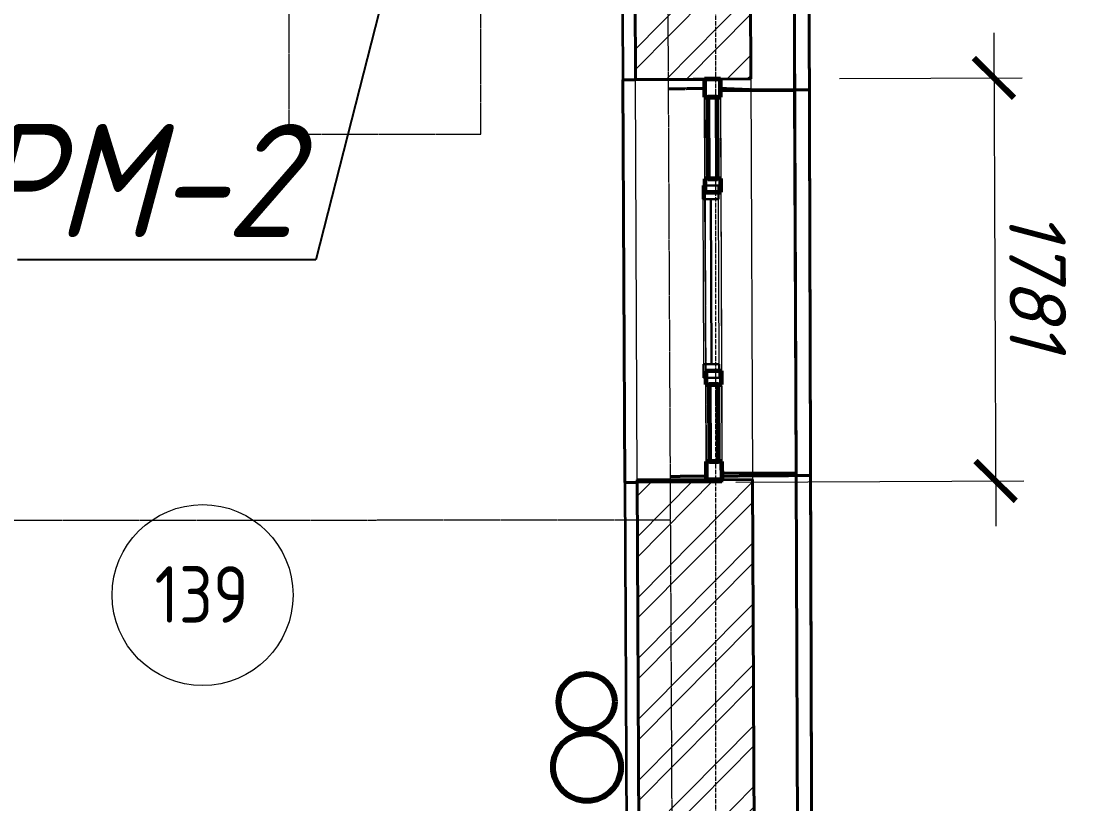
# Model space of a CAD drawing. Header units: millimetres. Extents: x 749182 to 2267578, y 70462 to 311449.
# Drawn here: x 2011058 to 2015717, y 108835 to 112295 of the extents above; entities that cross this region are included whole.
import ezdxf
from ezdxf import colors
from ezdxf.entities.mleader import LeaderData, LeaderLine
from ezdxf.math import Vec2, Vec3

# ---------------------------------------------------------------- set-up
doc = ezdxf.new("R2010")
doc.units = ezdxf.units.MM
for name, pattern in [('ADSK_Линия сетки', [25, 20, -2.5, 0, -2.5]), ('ADSK_Сверху', [4.5, 3, -1.5]), ('осеваяX2', [4, 2.5, -0.5, 0.5, -0.5])]:
    doc.linetypes.add(name, pattern=pattern)
doc.layers.get('Defpoints').update_dxf_attribs({"color": 255})
for name, color, linetype, lineweight in [('_ Окна', 7, 'Continuous', 30), ('Витраж', 7, 'Continuous', 9), ('Марки помещений', 7, 'Continuous', 20), ('Окна', 7, 'Continuous', 18), ('Оси', 165, 'осеваяX2', 13), ('Панели витража', 7, 'Continuous', 9), ('Перекрытие', 7, 'Continuous', 18), ('Размер', 7, 'Continuous', 13), ('размеры', 7, 'Continuous', 9), ('Стены', 184, 'Continuous', 40), ('Стены наружные', 7, 'Continuous', 18), ('Стены разрез', 7, 'Continuous', 35), ('стояки', 7, 'Continuous', 9)]:
    doc.layers.add(name, color=color, linetype=linetype, lineweight=lineweight)
doc.layers.add('планы со стояками отопление_dwg', color=7, linetype='Continuous', lineweight=9, true_color=0x767676)
doc.styles.add('GOST 2.304_new', font='isocpeur.ttf', dxfattribs={"width": 0.9, "oblique": 15})
doc.styles.add('GOST Common_2', font='GOST_Common.ttf', dxfattribs={"width": 0.9, "height": 200})
doc.styles.add('М2', font='isocpeui.ttf')
doc.dimstyles.new('SPDS 1_100', dxfattribs={"dimscale": 100, "dimtxt": 2.5, "dimasz": 1.77, "dimexe": 1.25, "dimexo": 0.625, "dimtad": 1, "dimdec": 0, "dimrnd": 0.001, "dimzin": 9, "dimtxsty": 'М2', "dimblk": 'ARCHTICK', "dimcen": 2.5, "dimdle": 2, "dimclrt": 256, "dimadec": 0, "dimazin": 2, "dimtfac": 0.75, "dimtdec": 0, "dimtmove": 1, "dimatfit": 3, "dimfxl": 0, "dimtolj": 1, "dimlwd": 9, "dimlwe": 9, "dimarcsym": 0})

# ---------------------------------------------------------------- blocks, each defined once
blk = doc.blocks.new('Существующие стены 2 этаж - Существующие стены 2 этаж-699583-01 План 1-го этажа маркировочный')
at = {"layer": 'Стены', "color": 254, "linetype": 'ADSK_Сверху', "true_color": 0xe8c5d7}
for p, q in [((56323.1, 36375.1), (56321.4, 36945.7)), ((56321.4, 36945.7), (56344.1, 29409.7)), ((55698.9, 36379.4), (55859.5, 36380)), ((55859.5, 36380), (55698.9, 36379.4)), ((55929.5, 36380.2), (55943.1, 36380.2)), ((55943.1, 36380.2), (55929.5, 36380.2)), ((55943.1, 36380.2), (56083.1, 36374.3)), ((56083.1, 36374.3), (55943.1, 36380.2)), ((56083.1, 36374.3), (56323.1, 36375.1)), ((56323.1, 36375.1), (56083.1, 36374.3)), ((56328.2, 34669.6), (56323.1, 36375.1)), ((56328.2, 34669.6), (56323.1, 36375.1)), ((56323.1, 36375.1), (56328.2, 34669.6)), ((55867, 34666.8), (55707.2, 34666.2)), ((55707.2, 34666.2), (55867, 34666.8)), ((55948.9, 34667), (55937, 34667)), ((55937, 34667), (55948.9, 34667)), ((56088.9, 34668.9), (55948.9, 34667)), ((55948.9, 34667), (56088.9, 34668.9)), ((56328.2, 34669.6), (56088.9, 34668.9)), ((56088.9, 34668.9), (56328.2, 34669.6)), ((56336, 32075.4), (56328.2, 34669.6))]:
    blk.add_line(p, q, dxfattribs=at)
blk = doc.blocks.new('Прямоугольный импост - 70х20_60мм-1425107-01 План 1-го этажа маркировочный')
at = {"layer": 'Витраж', "color": 253, "linetype": 'ADSK_Сверху', "true_color": 0xaaaaaa}
for p, q in [((46238.2, 23889.2), (46168.2, 23889.2)), ((46168.2, 23809.2), (46168.2, 23889.2)), ((46238.2, 23809.2), (46238.2, 23889.2)), ((46168.2, 23439.2), (46168.2, 23469.2)), ((46238.2, 23439.2), (46238.2, 23469.2))]:
    blk.add_line(p, q, dxfattribs=at)
blk = doc.blocks.new('Прямоугольный импост - 70х20_60мм-1258642-01 План 1-го этажа маркировочный')
at = {"layer": 'Витраж', "color": 253, "linetype": 'ADSK_Сверху', "true_color": 0xaaaaaa}
for p, q in [((-80, 35), (0, 35)), ((0, 35), (0, -35)), ((0, -35), (-80, -35))]:
    blk.add_line(p, q, dxfattribs=at)
blk = doc.blocks.new('Прямоугольный импост - 70х20_60мм-1258643-01 План 1-го этажа маркировочный')
at = {"layer": 'Витраж', "color": 253, "linetype": 'ADSK_Сверху', "true_color": 0xaaaaaa}
for p, q in [((0, 35), (-80, 35)), ((0, -35), (0, 35)), ((-80, -35), (0, -35))]:
    blk.add_line(p, q, dxfattribs=at)
blk = doc.blocks.new('Прямоугольный импост - 70х20_60мм-1243038-01 План 1-го этажа маркировочный')
at = {"layer": 'Витраж', "color": 253, "linetype": 'ADSK_Сверху', "true_color": 0xaaaaaa}
for p, q in [((46168.2, 23409.2), (46168.2, 23439.2)), ((46238.2, 23409.2), (46238.2, 23439.2)), ((46168.2, 22589.2), (46168.2, 22619.2)), ((46238.2, 22589.2), (46238.2, 22619.2))]:
    blk.add_line(p, q, dxfattribs=at)
blk = doc.blocks.new('Прямоугольный импост - 70х20_60мм-1225113-01 План 1-го этажа маркировочный')
at = {"layer": 'Витраж', "color": 253, "linetype": 'ADSK_Сверху', "true_color": 0xaaaaaa}
for p, q in [((-6006, 10091.9), (-6006, 10121.9)), ((-5936, 10091.9), (-5936, 10121.9)), ((-6006, 9651.9), (-6006, 9731.9)), ((-5936, 9651.9), (-5936, 9731.9)), ((-6006, 9651.9), (-5936, 9651.9))]:
    blk.add_line(p, q, dxfattribs=at)
blk = doc.blocks.new('Прямоугольный импост - 70х60мм-1258640-01 План 1-го этажа маркировочный')
at = {"layer": 'Витраж', "color": 253, "linetype": 'ADSK_Сверху', "true_color": 0xaaaaaa}
for p, q in [((-30, 35), (30, 35)), ((30, -35), (-30, -35))]:
    blk.add_line(p, q, dxfattribs=at)
blk = doc.blocks.new('Прямоугольный импост - 70х60мм-1425109-01 План 1-го этажа маркировочный')
at = {"layer": 'Витраж', "color": 253, "linetype": 'ADSK_Сверху', "true_color": 0xaaaaaa}
for p, q in [((46238.2, 23809.2), (46168.2, 23809.2)), ((46168.2, 23469.2), (46168.2, 23809.2)), ((46238.2, 23469.2), (46238.2, 23809.2)), ((46168.2, 23469.2), (46238.2, 23469.2))]:
    blk.add_line(p, q, dxfattribs=at)
blk = doc.blocks.new('Прямоугольный импост - 70х60мм-1225009-01 План 1-го этажа маркировочный')
at = {"layer": 'Витраж', "color": 253, "linetype": 'ADSK_Сверху', "true_color": 0xaaaaaa}
for p, q in [((-5936, 11391.9), (-6006, 11391.9)), ((-6006, 11031.9), (-6006, 11391.9)), ((-5936, 11031.9), (-5936, 11391.9)), ((-6006, 11031.9), (-5936, 11031.9))]:
    blk.add_line(p, q, dxfattribs=at)
blk = doc.blocks.new('Прямоугольный импост - 70х60мм-1243040-01 План 1-го этажа маркировочный')
at = {"layer": 'Витраж', "color": 253, "linetype": 'ADSK_Сверху', "true_color": 0xaaaaaa}
for p, q in [((46238.2, 23409.2), (46168.2, 23409.2)), ((46168.2, 22619.2), (46168.2, 23409.2)), ((46238.2, 22619.2), (46238.2, 23409.2)), ((46168.2, 22619.2), (46238.2, 22619.2))]:
    blk.add_line(p, q, dxfattribs=at)
blk = doc.blocks.new('Существующие стены 1 эт - Существующие стены 1 эт-653793-01 План 1-го этажа маркировочный')
at = {"layer": 'Стены'}
for p, q in [((56239, 40622.7), (56256.8, 36643.2)), ((56256.8, 36643.2), (56287.6, 28354.9)), ((55787, 36419.8), (55498.7, 36418.4)), ((55498.7, 36418.4), (55554.4, 36418.6)), ((55554.4, 36418.6), (55498.7, 36418.4)), ((55507.4, 34638.6), (55498.7, 36418.4)), ((55498.7, 36418.4), (55507.4, 34638.6)), ((55507.4, 34638.6), (55498.7, 36418.4)), ((55859.4, 36420.1), (55787, 36419.8)), ((56257.8, 36371.7), (55929.6, 36370.5)), ((56257.8, 36371.7), (56264.1, 34681.5)), ((55936.9, 34680.3), (56264.1, 34681.5)), ((55507.4, 34638.6), (55562.1, 34638.8)), ((55562.1, 34638.8), (55507.4, 34638.6)), ((55507.4, 34638.6), (55562.1, 34638.8))]:
    blk.add_line(p, q, dxfattribs=at)
at = {"layer": 'Стены разрез'}
for p, q in [((56256.8, 36643.2), (56224.2, 43936.9)), ((55497.3, 36713.5), (55498.7, 36418.4)), ((56257.8, 36371.7), (56256.8, 36643.2)), ((55498.7, 36418.4), (55787, 36419.8)), ((55787, 36419.8), (55927, 36420.5)), ((55927, 36420.5), (55927.2, 36370.4)), ((55927.2, 36370.4), (56257.8, 36371.7)), ((56264.1, 34681.5), (55935.4, 34680.3)), ((55935.4, 34680.3), (55935.6, 34640.7)), ((56276.7, 31288.5), (56264.1, 34681.5)), ((55795.6, 34640), (55507.4, 34638.6)), ((55507.4, 34638.6), (55523.7, 31285.7)), ((55935.6, 34640.7), (55795.6, 34640))]:
    blk.add_line(p, q, dxfattribs=at)
blk = doc.blocks.new('Системная панель - _AR_Стекло_40мм_привязка по центру-V156-01 План 1-го этажа маркировочный')
at = {"layer": 'Панели витража', "color": 1, "lineweight": 60, "true_color": 0xff0000}
for p, q in [((180, 20), (-180, 20)), ((-180, 20), (-180, -20)), ((180, -20), (180, 20)), ((-180, -20), (180, -20))]:
    blk.add_line(p, q, dxfattribs=at)
blk = doc.blocks.new('Прямоугольный импост - 70х20_60мм-V157-01 План 1-го этажа маркировочный')
at = {"layer": 'Витраж', "color": 1, "lineweight": 60, "true_color": 0xff0000}
for p, q in [((-80, 35), (0, 35)), ((-80, -35), (-80, 35)), ((0, 35), (0, -35)), ((0, -35), (-80, -35))]:
    blk.add_line(p, q, dxfattribs=at)
blk = doc.blocks.new('Прямоугольный импост - 70х20_60мм-V158-01 План 1-го этажа маркировочный')
at = {"layer": 'Витраж', "color": 1, "lineweight": 60, "true_color": 0xff0000}
for p, q in [((0, 35), (-80, 35)), ((-80, 35), (-80, -35)), ((0, -35), (0, 35)), ((-80, -35), (0, -35))]:
    blk.add_line(p, q, dxfattribs=at)
blk = doc.blocks.new('Системная панель - _AR_Стекло_40мм_привязка по центру-V159-01 План 1-го этажа маркировочный')
at = {"layer": 'Панели витража', "color": 1, "lineweight": 60, "true_color": 0xff0000}
for p, q in [((170, 20), (-170, 20)), ((-170, 20), (-170, -20)), ((170, -20), (170, 20)), ((-170, -20), (170, -20))]:
    blk.add_line(p, q, dxfattribs=at)
blk = doc.blocks.new('Витраж-тент со смещением вовне - 60мм 30 сдвиг-1466951-01 План 1-го этажа маркировочный')
at = {"layer": '_ Окна'}
for p, q in [((-425, 25), (-425, -45)), ((-425, 25), (-365, 25)), ((-425, -45), (-425, 25)), ((-365, 25), (-365, -45)), ((425, 25), (365, 25)), ((365, 25), (365, -45)), ((425, -45), (425, 25)), ((425, -45), (425, 25)), ((-365, -45), (-425, -45)), ((-365, -10), (365, -10)), ((365, -45), (425, -45))]:
    blk.add_line(p, q, dxfattribs=at)
at = {"layer": 'Окна'}
for p, q in [((365, 25), (-365, 25)), ((-365, -45), (365, -45))]:
    blk.add_line(p, q, dxfattribs=at)
blk = doc.blocks.new('Прямоугольный импост - 70х60мм-V62-01 План 1-го этажа маркировочный')
at = {"layer": 'Витраж'}
for p, q in [((3738.5, 35437.6), (3738.5, 35797.6)), ((3808.5, 35797.6), (3808.5, 35437.6))]:
    blk.add_line(p, q, dxfattribs=at)
blk = doc.blocks.new('Прямоугольный импост - 70х60мм-V160-01 План 1-го этажа маркировочный')
at = {"layer": 'Витраж'}
for p, q in [((55866.7, 34731.7), (55865.2, 35071.6)), ((55935.2, 35072), (55936.7, 34732))]:
    blk.add_line(p, q, dxfattribs=at)
blk = doc.blocks.new('Прямоугольный импост - 70х60мм-V161-01 План 1-го этажа маркировочный')
at = {"layer": 'Витраж', "color": 1, "lineweight": 60, "true_color": 0xff0000}
for p, q in [((-30, 35), (30, 35)), ((-30, -35), (-30, 35)), ((30, 35), (30, -35)), ((30, -35), (-30, -35))]:
    blk.add_line(p, q, dxfattribs=at)
blk = doc.blocks.new('Прямоугольный импост - 70х60мм-V149-01 План 1-го этажа маркировочный')
at = {"layer": 'Витраж'}
for p, q in [((46168.2, 26571.1), (46168.2, 27361.1)), ((46238.2, 27361.1), (46238.2, 26571.1))]:
    blk.add_line(p, q, dxfattribs=at)
blk = doc.blocks.new('планы со стояками отопление_dwg-1484427-01 План 1-го этажа маркировочный')
at = {"layer": 'стояки', "lineweight": 80}
for centre, radius in [((227733.4, 189746.4), 124.3), ((227735.1, 189459), 149.9)]:
    blk.add_circle(centre, radius, dxfattribs=at)
blk = doc.blocks.new('_ArchTick')
at = {"color": 0, "linetype": 'ByBlock', "const_width": 0.15}
blk.add_lwpolyline([(-0.5, -0.5), (0.5, 0.5)], dxfattribs=at)
blk = doc.blocks.new('*D2828')
at = {"layer": 'Defpoints', "color": 0, "lineweight": 20, "transparency": 16777216}
for p in [(2014614.6, 112040.6), (2014155.9, 110257.3), (2015366.8, 110262.5)]:
    blk.add_point(p, dxfattribs=at)
at = {"layer": 'размеры', "color": 0, "lineweight": 9, "transparency": 16777216}
for p, q in [((2015358.3, 112243.8), (2015367.7, 110062.5)), ((2014677.1, 112040.8), (2015484.1, 112044.3)), ((2014218.4, 110257.6), (2015491.8, 110263.1))]:
    blk.add_line(p, q, dxfattribs=at)
at = {"layer": 'размеры', "color": 0, "lineweight": 9, "transparency": 16777216, "xscale": 177, "yscale": 177, "zscale": 177}
for p, rotation in [((2015359.1, 112043.8), 90.24789436513397), ((2015366.8, 110262.5), 270.247894365134)]:
    blk.add_blockref('_ArchTick', p, dxfattribs=dict(at, rotation=rotation))
at = {"layer": 'размеры', "lineweight": 20, "transparency": 16777216, "insert": (2015552.1, 111154), "char_height": 250, "width": 515.472, "attachment_point": 5, "rotation": 270.2479, "style": 'М2'}
blk.add_mtext('\\A1;1781', dxfattribs=at)
blk = doc.blocks.new('ADSK_Марка_Помещение_ОдноЗначение - Номер-247393-01 План 1-го этажа маркировочный')
at = {"layer": 'Марки помещений'}
blk.add_circle((0, 0), 4, dxfattribs=at)
blk = doc.blocks.new('_DotSmall')
at = {"color": 0, "linetype": 'ByBlock', "lineweight": 35, "const_width": 0.5}
blk.add_lwpolyline([(-0.0625, 0, 1), (0.0625, 0, 1)], format="xyb", close=True, dxfattribs=at)

msp = doc.modelspace()

# ---------------------------------------------------------------- hatches: boundary and pattern name
at = {"layer": 'Стены наружные', "lineweight": 9}
h = msp.add_hatch(dxfattribs=at)
h.set_pattern_fill('FP_5', color=256, angle=45, style=0, pattern_type=2)
h.set_pattern_definition([(45.2479, (1958220.23, 75616.62), (-135.2854, 134.1198), []), (45.2479, (1958310.03, 75617), (-135.2854, 134.1198), [])])
h.paths.add_polyline_path([(2014351.9123, 96478.1885), (2014347.0935, 97591.9656), (2013837.0982, 97589.759), (2013841.8974, 96480.5433), (2014347.0935, 96478.2108)])
h.paths.add_polyline_path([(2013829.2239, 99409.742), (2014339.2191, 99411.9485), (2014329.0654, 101758.7487), (2013819.0702, 101756.5421), (2013828.7054, 99529.5912)])
h.paths.add_polyline_path([(2013811.2175, 103571.5251), (2014251.2134, 103573.4288), (2014251.2133, 103573.4494), (2014321.2127, 103573.7523), (2014310.9064, 105955.8333), (2013800.9111, 105953.6268), (2013809.99, 103855.2503)])
h.paths.add_polyline_path([(2013796.8009, 106903.6179), (2014306.7961, 106905.8244), (2014292.2443, 110269.1578), (2013782.2491, 110266.9513), (2013796.7946, 106905.0783)])
h.paths.add_polyline_path([(2013774.5911, 112036.9347), (2014284.5863, 112039.1412), (2014252.8434, 119375.8252), (2013742.8386, 119375.8252), (2013774.5911, 112037.0803)])

# ---------------------------------------------------------------- linework, layer by layer
at = {"layer": 'Оси', "linetype": 'ADSK_Линия сетки'}
msp.add_line((2014130.1361, 71261.653), (2014130.1361, 120151.4054), dxfattribs=at)
at = {"layer": 'Перекрытие', "linetype": 'ADSK_Сверху'}
for p, q in [((2012241.5603, 112507.9572), (2012241.5603, 111794.9644)), ((2013090.3701, 111794.9644), (2013090.3701, 112491.9788)), ((2013916.7748, 112476.4221), (2013958.796, 103856.4597)), ((2012241.5603, 111794.9644), (2013090.3701, 111794.9644)), ((2013928.4107, 110089.5051), (2007682.1938, 110084.7886))]:
    msp.add_line(p, q, dxfattribs=at)
at = {"layer": 'Стены наружные', "lineweight": 40}
for p, q in [((2014284.5863, 112039.1412), (2014266.4137, 116239.3466)), ((2013772.9036, 112426.957), (2013774.5911, 112036.9347)), ((2013774.5911, 112036.9347), (2014284.5863, 112039.1412)), ((2014292.2443, 110269.1578), (2013782.2491, 110266.9513)), ((2013782.2491, 110266.9513), (2013794.2955, 107482.6869)), ((2014306.7961, 106905.8244), (2014292.2443, 110269.1578))]:
    msp.add_line(p, q, dxfattribs=at)
at = {"layer": 'Стены наружные'}
for p, q in [((2013782.2491, 110266.9513), (2013774.5911, 112036.9347)), ((2014284.5863, 112039.1412), (2014292.2443, 110269.1578))]:
    msp.add_line(p, q, dxfattribs=at)

# ---------------------------------------------------------------- block references
at = {"layer": '_ Окна', "rotation": 270.2478943676962}
msp.add_blockref('Витраж-тент со смещением вовне - 60мм 30 сдвиг-1466951-01 План 1-го этажа маркировочный', (2014118.4602, 111143.4141), dxfattribs=at)
at = {"layer": 'Витраж', "color": 253, "linetype": 'ADSK_Сверху', "true_color": 0xaaaaaa}
for name, p, rotation in [('Прямоугольный импост - 70х20_60мм-1258643-01 План 1-го этажа маркировочный', (2014114.5879, 112038.4057), 90.24789436769626), ('Прямоугольный импост - 70х20_60мм-1225113-01 План 1-го этажа маркировочный', (2008101.8421, 121664.4065), 180.2478943676967), ('Прямоугольный импост - 70х60мм-1225009-01 План 1-го этажа маркировочный', (2008096.2176, 122964.3943), 180.2478943676967), ('Прямоугольный импост - 70х20_60мм-1243038-01 План 1-го этажа маркировочный', (2060221.6677, 134357.2693), 180.2478943676953), ('Прямоугольный импост - 70х60мм-1243040-01 План 1-го этажа маркировочный', (2060221.6677, 134357.2693), 180.2478943676953), ('Прямоугольный импост - 70х20_60мм-1425107-01 План 1-го этажа маркировочный', (2060221.6677, 134357.2693), 180.2478943676953), ('Прямоугольный импост - 70х60мм-1425109-01 План 1-го этажа маркировочный', (2060221.6677, 134357.2693), 180.2478943676953)]:
    msp.add_blockref(name, p, dxfattribs=dict(at, rotation=rotation))
at = {"layer": 'Витраж'}
for name, p, rotation in [('Прямоугольный импост - 70х20_60мм-V158-01 План 1-го этажа маркировочный', (2014114.5879, 112038.4057), 90.24789436769626), ('Прямоугольный импост - 70х60мм-V62-01 План 1-го этажа маркировочный', (2010496.351, 76144.7727), 0.2478943676952389), ('Прямоугольный импост - 70х60мм-V149-01 План 1-го этажа маркировочный', (2060204.5692, 138309.209), 180.2478943676953)]:
    msp.add_blockref(name, p, dxfattribs=dict(at, rotation=rotation))
at = {"layer": 'Витраж', "color": 253, "linetype": 'ADSK_Сверху', "true_color": 0xaaaaaa, "extrusion": (0, 0, -1), "rotation": 269.7521056323038}
for name, p in [('Прямоугольный импост - 70х60мм-1258640-01 План 1-го этажа маркировочный', (-2014116.6214, 111568.4101)), ('Прямоугольный импост - 70х60мм-1258640-01 План 1-го этажа маркировочный', (-2014120.299, 110718.4181)), ('Прямоугольный импост - 70х20_60мм-1258642-01 План 1-го этажа маркировочный', (-2014122.2459, 110268.4223))]:
    msp.add_blockref(name, p, dxfattribs=at)
at = {"layer": 'Витраж', "extrusion": (0, 0, -1), "rotation": 269.7521056323038}
for name, p in [('Прямоугольный импост - 70х60мм-V161-01 План 1-го этажа маркировочный', (-2014116.6214, 111568.4101)), ('Прямоугольный импост - 70х60мм-V161-01 План 1-го этажа маркировочный', (-2014120.299, 110718.4181)), ('Прямоугольный импост - 70х20_60мм-V157-01 План 1-го этажа маркировочный', (-2014122.2459, 110268.4223))]:
    msp.add_blockref(name, p, dxfattribs=at)
at = {"layer": 'Витраж'}
msp.add_blockref('Прямоугольный импост - 70х60мм-V160-01 План 1-го этажа маркировочный', (1958220.2258, 75616.6187), dxfattribs=at)
at = {"layer": 'Марки помещений', "xscale": 99.99999999999993, "yscale": 99.99999999999993, "zscale": 99.99999999999993}
msp.add_blockref('ADSK_Марка_Помещение_ОдноЗначение - Номер-247393-01 План 1-го этажа маркировочный', (2011860.6779, 109758.2201), dxfattribs=at)
at = {"layer": 'Панели витража', "rotation": 270.2478943676962}
for name, p in [('Системная панель - _AR_Стекло_40мм_привязка по центру-V156-01 План 1-го этажа маркировочный', (2014115.7128, 111778.4082)), ('Системная панель - _AR_Стекло_40мм_привязка по центру-V159-01 План 1-го этажа маркировочный', (2014121.1643, 110518.42))]:
    msp.add_blockref(name, p, dxfattribs=at)
at = {"layer": 'планы со стояками отопление_dwg', "color": 6, "true_color": 0xff00ff}
msp.add_blockref('планы со стояками отопление_dwg-1484427-01 План 1-го этажа маркировочный', (1785824.7266, -80460.4271), dxfattribs=at)
at = {"layer": 'Стены', "color": 254, "linetype": 'ADSK_Сверху', "true_color": 0xe8c5d7}
msp.add_blockref('Существующие стены 2 этаж - Существующие стены 2 этаж-699583-01 План 1-го этажа маркировочный', (1958220.2258, 75616.6187), dxfattribs=at)
at = {"layer": 'Стены', "color": 243, "true_color": 0xbb5389}
msp.add_blockref('Существующие стены 1 эт - Существующие стены 1 эт-653793-01 План 1-го этажа маркировочный', (1958220.2258, 75616.6187), dxfattribs=at)

# ---------------------------------------------------------------- texts
at = {"layer": 'Марки помещений', "lineweight": 9, "insert": (2011648.2706, 109885.9452), "char_height": 250, "width": 526.708687, "attachment_point": 1, "style": 'GOST Common_2'}
msp.add_mtext('139', dxfattribs=at)

# ---------------------------------------------------------------- dimensions: what is measured, and where the dimension line sits
at = {"layer": 'размеры', "lineweight": 20}
dim = msp.add_linear_dim(base=(2015366.8423, 110262.5278), p1=(2014614.5832, 112040.569), p2=(2014155.8623, 110257.2883), angle=270.2478944, dimstyle='SPDS 1_100', dxfattribs=at)
dim.commit()
dim.dimension.update_dxf_attribs({"geometry": '*D2828', "text_midpoint": (2015552.0969, 111153.9773)})

# ---------------------------------------------------------------- leaders
at = {"layer": 'Размер', "color": 20, "ltscale": 20}
ml = msp.add_multileader_mtext('Standard', dxfattribs=at)
ml.set_content('\\A1;РМ-2', color=20, style='GOST 2.304_new')
ml.set_leader_properties()
ml.set_arrow_properties(name='DOTSMALL')
ml.build(insert=Vec2(0, 0))
ml.multileader.update_dxf_attribs({"text_left_attachment_type": 6, "text_right_attachment_type": 6, "dogleg_length": 1, "arrow_head_size": 100})
ctx = ml.context
ctx.base_point, ctx.char_height, ctx.arrow_head_size, ctx.landing_gap_size, ctx.plane_origin = Vec3(2010768.611, 111240.3004), 500, 100, 0, Vec3(1988982.8512, 253849.5229)
ctx.left_attachment, ctx.right_attachment, ctx.text_align_type = 6, 6, 1
notes = []
notes.append((ctx, [(0, (1, 1, 0), (2012361.5602, 111240.3004), (-1, 0), 20, [(0, [(2012702.7717, 112574.7107)], 0, [])])]))
ctx.mtext.insert, ctx.mtext.rotation, ctx.mtext.width, ctx.mtext.alignment, ctx.mtext.flow_direction = Vec3(2011555.0856, 111840.3004), 6.283185307, 1286.674802, 2, 5
for ctx, leaders in notes:
    for number, flags, end, landing, length, lines in leaders:
        leader = LeaderData()
        leader.index, (leader.has_last_leader_line, leader.has_dogleg_vector, leader.attachment_direction) = number, flags
        leader.last_leader_point, leader.dogleg_vector, leader.dogleg_length = Vec3(end), Vec3(landing), length
        for number, points, colour, breaks in lines:
            line = LeaderLine()
            line.index, line.vertices, line.color, line.breaks = number, Vec3.list(points), colors.encode_raw_color(colour), breaks
            leader.lines.append(line)
        ctx.leaders.append(leader)

doc.saveas('drawing.dxf')
